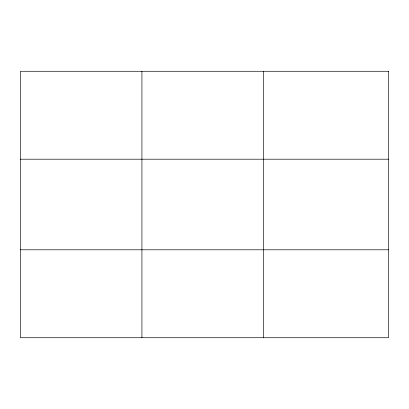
<?xml version="1.0" encoding="UTF-8"?>
<svg xmlns="http://www.w3.org/2000/svg" width="409" height="409" viewBox="0 0 409 409"><rect width="100%" height="100%" fill="white"/><g stroke="black" fill="none" stroke-linecap="round" stroke-linejoin="round"><path stroke-width="0.61" d="M141.923 337.722L141.923 71.278M263.396 337.722L263.396 71.278M20.45 159.203L388.55 159.203M20.45 249.797L388.55 249.797M388.55 71.278L388.55 337.722L20.45 337.722L20.45 71.278L388.55 71.278"/></g></svg>
